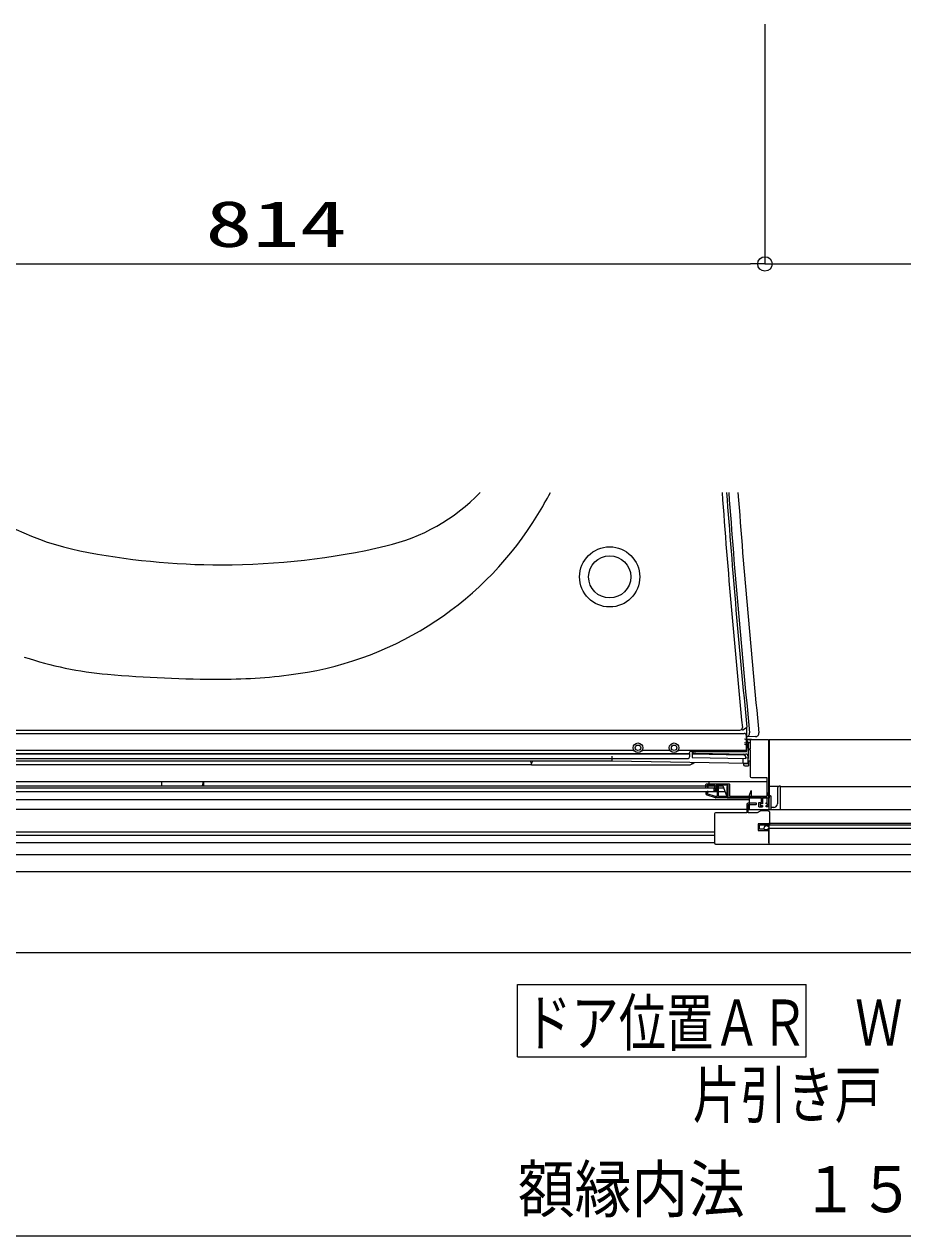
# Model space of a CAD drawing. Units: millimetres on the paper. Extents: x -305 to 305, y -152 to 152.
# Drawn here: x -193.5 to -157, y -74.8 to -24.4 of the extents above; entities that cross this region are included whole.
import ezdxf
from ezdxf.enums import TextEntityAlignment as Align

# ---------------------------------------------------------------- set-up
doc = ezdxf.new("R2010")
doc.units = ezdxf.units.MM
doc.layers.add('0-0_0', color=7, linetype='Continuous', lineweight=9)
doc.layers.add('0-1_VIEW0001', color=7, linetype='Continuous', lineweight=9)
doc.styles.add('ＭＳ ゴシック', font='')
doc.styles.get('ＭＳ ゴシック').set_extended_font_data('MS Gothic')

# ---------------------------------------------------------------- blocks, each defined once
blk = doc.blocks.new('_ORIGIN')
at = {"layer": '0-0_0'}
blk.add_line((0, 0), (-1, 0), dxfattribs=at)
blk.add_circle((0, 0), 0.5, dxfattribs=at)

msp = doc.modelspace()

# ---------------------------------------------------------------- linework, layer by layer
at = {"layer": '0-0_0'}
for p, q in [((-162.734, -24.448), (-162.734, -34.407)), ((-162.734, -24.448), (-162.734, -34.407)), ((-202.834, -34.407), (-163.334, -34.407)), ((-162.134, -34.407), (-124.734, -34.407)), ((-199.959, -74.783), (-124.734, -74.783))]:
    msp.add_line(p, q, dxfattribs=at)
at = {"layer": '0-1_VIEW0001'}
for p, q in [((-202.8, -53.776), (-163.771, -53.776)), ((-163.66, -53.776), (-163.484, -53.658)), ((-163.484, -54.625), (-163.484, -53.658)), ((-202.934, -53.909), (-163.601, -53.909)), ((-163.132, -54.047), (-163.517, -54.05)), ((-163.501, -54.609), (-163.501, -54.009)), ((-163.285, -54.159), (-163.484, -54.159)), ((-163.434, -54.159), (-163.285, -54.159)), ((-163.434, -54.307), (-163.434, -54.308)), ((-163.434, -54.308), (-163.434, -54.378)), ((-163.334, -54.309), (-163.434, -54.309)), ((-163.284, -54.159), (-162.599, -54.159)), ((-162.559, -54.159), (-162.559, -56.609)), ((-162.559, -54.159), (-126.109, -54.159)), ((-203.734, -54.609), (-168.182, -54.609)), ((-203.734, -54.759), (-165.859, -54.759)), ((-203.715, -54.741), (-165.877, -54.741)), ((-169.084, -55.061), (-169.084, -54.863)), ((-167.836, -54.609), (-166.682, -54.609)), ((-166.336, -54.609), (-163.501, -54.609)), ((-165.877, -54.741), (-165.877, -54.734)), ((-165.877, -54.741), (-165.859, -54.759)), ((-165.859, -54.859), (-165.859, -54.759)), ((-165.802, -54.659), (-163.501, -54.659)), ((-165.705, -54.734), (-165.759, -54.733)), ((-165.759, -54.735), (-165.759, -54.759)), ((-165.759, -54.759), (-163.632, -54.795)), ((-165.759, -54.759), (-165.759, -54.919)), ((-163.501, -54.659), (-163.501, -54.609)), ((-163.501, -54.659), (-163.484, -54.625)), ((-163.434, -54.378), (-163.434, -54.773)), ((-163.434, -54.773), (-163.434, -54.872)), ((-203.734, -54.959), (-165.959, -54.959)), ((-172.434, -55.219), (-197.904, -55.219)), ((-172.534, -55.059), (-197.311, -55.059)), ((-169.084, -55.059), (-197.311, -55.059)), ((-172.434, -55.219), (-172.433, -55.158)), ((-172.434, -55.219), (-172.434, -55.159)), ((-172.434, -55.219), (-165.908, -55.219)), ((-172.375, -55.06), (-172.403, -55.088)), ((-163.434, -55.159), (-169.084, -55.061)), ((-165.763, -55.183), (-165.762, -55.119)), ((-165.759, -54.919), (-163.534, -54.956)), ((-163.634, -55.156), (-163.634, -54.955)), ((-163.634, -55.156), (-163.434, -55.159)), ((-163.626, -55.156), (-163.625, -55.21)), ((-163.575, -55.259), (-163.415, -55.259)), ((-163.534, -54.956), (-163.534, -54.879)), ((-163.434, -54.932), (-163.534, -54.94)), ((-163.434, -54.872), (-163.434, -54.958)), ((-163.434, -55.159), (-163.434, -54.958)), ((-163.334, -55.059), (-163.434, -55.059)), ((-163.418, -55.059), (-163.415, -55.259)), ((-200.884, -55.908), (-162.644, -55.908)), ((-199.809, -56.17), (-164.453, -56.17)), ((-199.809, -56.33), (-164.391, -56.33)), ((-199.484, -56.09), (-164.484, -56.09)), ((-187.81, -55.908), (-187.81, -56.09)), ((-186.112, -56.09), (-186.059, -55.908)), ((-186.06, -55.908), (-186.06, -56.09)), ((-165.184, -56.17), (-165.184, -56.034)), ((-165.138, -56.324), (-165.179, -56.365)), ((-165.159, -56.009), (-164.224, -56.009)), ((-165.134, -56.064), (-165.134, -56.119)), ((-165.134, -56.384), (-165.098, -56.347)), ((-165.109, -56.319), (-165.128, -56.319)), ((-165.109, -56.144), (-165.109, -56.17)), ((-165.094, -56.337), (-165.094, -56.334)), ((-165.06, -55.908), (-165.06, -56.009)), ((-164.859, -56.17), (-164.859, -56.33)), ((-164.779, -56.223), (-164.804, -56.197)), ((-164.803, -56.287), (-164.776, -56.241)), ((-164.778, -56.309), (-164.79, -56.309)), ((-164.759, -56.179), (-164.736, -56.202)), ((-164.736, -56.261), (-164.757, -56.297)), ((-164.744, -56.195), (-164.744, -56.198)), ((-164.698, -56.102), (-164.739, -56.175)), ((-164.739, -56.209), (-164.718, -56.23)), ((-164.729, -56.22), (-164.729, -56.236)), ((-164.69, -56.18), (-164.671, -56.145)), ((-164.673, -56.211), (-164.687, -56.197)), ((-164.684, -56.094), (-164.685, -56.094)), ((-164.669, -56.138), (-164.669, -56.109)), ((-164.484, -56.09), (-164.284, -56.609)), ((-164.274, -56.584), (-164.274, -56.158)), ((-163.384, -56.524), (-163.309, -56.283)), ((-163.31, -56.283), (-163.31, -56.524)), ((-162.584, -56.505), (-162.584, -56.364)), ((-162.172, -56.12), (-162.559, -56.12)), ((-162.209, -56.184), (-162.209, -56.836)), ((-162.084, -56.109), (-162.134, -56.109)), ((-162.084, -56.172), (-162.084, -56.109)), ((-162.084, -56.12), (-126.109, -56.12)), ((-162.084, -57.07), (-162.084, -56.172)), ((-163.384, -56.67), (-200.409, -56.67)), ((-165.184, -56.376), (-165.184, -56.423)), ((-165.149, -56.47), (-164.798, -56.58)), ((-162.559, -56.609), (-164.284, -56.609)), ((-164.259, -56.584), (-164.259, -56.549)), ((-163.484, -56.859), (-163.484, -57.194)), ((-163.099, -56.809), (-163.434, -56.809)), ((-163.434, -57.194), (-163.434, -56.874)), ((-163.419, -56.859), (-163.099, -56.859)), ((-163.384, -56.609), (-163.384, -57.07)), ((-163.084, -56.844), (-163.084, -56.824)), ((-162.584, -56.505), (-162.584, -56.511)), ((-162.502, -56.51), (-162.519, -56.509)), ((-162.481, -56.521), (-162.502, -56.51)), ((-162.481, -57.07), (-162.481, -56.521)), ((-163.484, -57.07), (-200.384, -57.07)), ((-164.834, -57.259), (-164.834, -58.459)), ((-163.499, -57.209), (-164.784, -57.209)), ((-163.434, -57.07), (-126.284, -57.07)), ((-163.068, -57.209), (-163.419, -57.209)), ((-162.937, -57.136), (-163.06, -57.207)), ((-162.984, -56.959), (-162.829, -56.959)), ((-162.588, -57.134), (-162.93, -57.134)), ((-162.679, -56.959), (-162.679, -56.909)), ((-162.546, -57.156), (-162.58, -57.136)), ((-162.534, -57.713), (-162.534, -57.178)), ((-162.359, -56.985), (-162.481, -56.985)), ((-163.009, -57.669), (-163.009, -57.939)), ((-162.579, -57.669), (-163.009, -57.669)), ((-162.964, -57.713), (-126.404, -57.713)), ((-162.964, -57.894), (-162.964, -57.713)), ((-162.614, -57.884), (-162.614, -57.889)), ((-162.603, -57.874), (-162.604, -57.874)), ((-162.581, -57.885), (-162.595, -57.877)), ((-162.574, -57.66), (-162.574, -58.51)), ((-126.284, -57.66), (-162.574, -57.66)), ((-162.574, -57.814), (-162.574, -57.884)), ((-126.454, -57.863), (-162.574, -57.863)), ((-164.834, -58.153), (-199.651, -58.153)), ((-164.834, -58.013), (-199.409, -58.013)), ((-163.009, -57.939), (-162.574, -57.939)), ((-162.773, -57.894), (-162.964, -57.894)), ((-162.716, -57.913), (-162.755, -57.898)), ((-162.639, -57.914), (-162.711, -57.914)), ((-162.574, -58.464), (-162.574, -57.898)), ((-164.834, -58.46), (-200.384, -58.46)), ((-164.784, -58.509), (-162.549, -58.509)), ((-162.574, -58.51), (-124.574, -58.51)), ((-126.162, -58.955), (-200.409, -58.955)), ((-127.143, -59.66), (-200.559, -59.66)), ((-201.559, -63.012), (-123.134, -63.012)), ((-173.022, -67.347), (-173.022, -64.347)), ((-173.022, -64.347), (-161.022, -64.347)), ((-161.022, -67.347), (-161.022, -64.347)), ((-173.022, -67.347), (-161.022, -67.347))]:
    msp.add_line(p, q, dxfattribs=at)
for points in [[(-163.334, -55.709), (-163.334, -54.599), (-163.409, -54.599), (-163.409, -54.559), (-163.334, -54.559), (-163.334, -54.209)], [(-163.334, -54.209), (-163.319, -54.174), (-163.284, -54.159)], [(-162.584, -54.174), (-162.584, -56.959), (-162.679, -56.959)], [(-162.599, -54.159), (-162.588, -54.164), (-162.584, -54.174)], [(-165.705, -54.734), (-165.598, -54.735), (-163.532, -54.77)], [(-164.199, -56.034), (-164.199, -56.524), (-162.644, -56.524), (-162.644, -55.759), (-163.284, -55.759)], [(-163.284, -55.759), (-163.319, -55.745), (-163.334, -55.709)], [(-165.184, -56.034), (-165.176, -56.017), (-165.159, -56.009)], [(-165.179, -56.365), (-165.183, -56.37), (-165.184, -56.376)], [(-165.128, -56.319), (-165.133, -56.321), (-165.138, -56.324)], [(-164.809, -56.187), (-164.809, -56.064), (-165.134, -56.064)], [(-165.134, -56.119), (-165.131, -56.126), (-165.124, -56.129), (-165.113, -56.134), (-165.109, -56.144)], [(-165.094, -56.334), (-165.098, -56.324), (-165.109, -56.319)], [(-165.098, -56.347), (-165.095, -56.343), (-165.094, -56.337)], [(-164.804, -56.197), (-164.808, -56.193), (-164.809, -56.187)], [(-164.79, -56.309), (-164.803, -56.302), (-164.803, -56.287)], [(-164.776, -56.241), (-164.774, -56.232), (-164.779, -56.223)], [(-164.757, -56.297), (-164.766, -56.306), (-164.778, -56.309)], [(-164.714, -56.241), (-164.714, -56.539), (-164.769, -56.539)], [(-164.259, -56.569), (-164.259, -56.064), (-164.764, -56.064), (-164.764, -56.168)], [(-164.764, -56.168), (-164.763, -56.174), (-164.759, -56.179)], [(-164.739, -56.175), (-164.743, -56.185), (-164.744, -56.195)], [(-164.744, -56.198), (-164.743, -56.204), (-164.739, -56.209)], [(-164.736, -56.202), (-164.731, -56.21), (-164.729, -56.22)], [(-164.729, -56.236), (-164.731, -56.249), (-164.736, -56.261)], [(-164.718, -56.23), (-164.715, -56.235), (-164.714, -56.241)], [(-164.685, -56.094), (-164.693, -56.096), (-164.698, -56.102)], [(-164.687, -56.197), (-164.691, -56.189), (-164.69, -56.18)], [(-164.669, -56.109), (-164.673, -56.099), (-164.684, -56.094)], [(-164.669, -56.222), (-164.67, -56.216), (-164.673, -56.211)], [(-164.671, -56.145), (-164.669, -56.142), (-164.669, -56.138)], [(-164.319, -56.124), (-164.319, -56.539), (-164.669, -56.539), (-164.669, -56.222)], [(-164.269, -56.147), (-164.277, -56.097), (-164.319, -56.124)], [(-164.274, -56.158), (-164.272, -56.152), (-164.269, -56.147)], [(-164.224, -56.009), (-164.206, -56.017), (-164.199, -56.034)], [(-162.134, -56.109), (-162.142, -56.109), (-162.149, -56.111), (-162.164, -56.115), (-162.172, -56.119), (-162.185, -56.129), (-162.191, -56.135), (-162.201, -56.149), (-162.204, -56.157), (-162.207, -56.166)], [(-165.184, -56.423), (-165.174, -56.452), (-165.149, -56.47)], [(-165.139, -56.394), (-165.138, -56.389), (-165.134, -56.384)], [(-164.785, -56.537), (-165.139, -56.426), (-165.139, -56.394)], [(-164.798, -56.58), (-164.784, -56.583), (-164.769, -56.584)], [(-164.769, -56.539), (-164.777, -56.539), (-164.785, -56.537)], [(-162.984, -56.959), (-162.984, -56.784), (-162.879, -56.784), (-162.879, -56.584), (-164.769, -56.584)], [(-163.434, -56.809), (-163.469, -56.824), (-163.484, -56.859)], [(-163.434, -56.874), (-163.429, -56.864), (-163.419, -56.859)], [(-163.084, -56.824), (-163.088, -56.814), (-163.099, -56.809)], [(-163.099, -56.859), (-163.088, -56.855), (-163.084, -56.844)], [(-162.679, -56.909), (-162.624, -56.909), (-162.624, -56.834), (-162.679, -56.834), (-162.679, -56.794), (-162.634, -56.794), (-162.634, -56.584), (-162.829, -56.584), (-162.829, -56.834), (-162.934, -56.834), (-162.934, -56.909), (-162.829, -56.909), (-162.829, -56.959)], [(-162.562, -57.07), (-162.562, -56.525), (-162.519, -56.509)], [(-162.359, -56.985), (-162.277, -56.961), (-162.219, -56.891), (-162.209, -56.836)], [(-164.784, -57.209), (-164.819, -57.224), (-164.834, -57.259)], [(-163.484, -57.194), (-163.488, -57.205), (-163.499, -57.209)], [(-163.419, -57.209), (-163.429, -57.205), (-163.434, -57.194)], [(-163.06, -57.207), (-163.064, -57.209), (-163.068, -57.209)], [(-162.93, -57.134), (-162.934, -57.135), (-162.937, -57.136)], [(-162.58, -57.136), (-162.584, -57.135), (-162.588, -57.134)], [(-162.534, -57.178), (-162.537, -57.165), (-162.546, -57.156)], [(-162.604, -57.874), (-162.611, -57.877), (-162.614, -57.884)], [(-162.595, -57.877), (-162.599, -57.875), (-162.603, -57.874)], [(-162.574, -57.898), (-162.576, -57.891), (-162.581, -57.885)], [(-162.755, -57.898), (-162.764, -57.895), (-162.773, -57.894)], [(-162.711, -57.914), (-162.714, -57.914), (-162.716, -57.913)], [(-162.614, -57.889), (-162.621, -57.907), (-162.639, -57.914)], [(-164.834, -58.459), (-164.819, -58.495), (-164.784, -58.509)]]:
    msp.add_lwpolyline(points, dxfattribs=at)
for centre, radius in [((-169.184, -47.409), 1.25), ((-169.184, -47.409), 0.875), ((-168.009, -54.509), 0.2), ((-166.509, -54.509), 0.2), ((-168.009, -54.509), 0.113), ((-166.509, -54.509), 0.113)]:
    msp.add_circle(centre, radius, dxfattribs=at)
for centre, radius, start, end in [((-189.041, -35.539), 11, 229.5319, 258.672), ((-180.304, -38.333), 8, 283.1501, 315.8212), ((-192.708, -32.401), 24, 328.8397, 331.3504), ((235.566, -14.159), 401.187, 184.25242, 185.65126), ((235.566, -14.159), 401, 184.25441, 185.65274), ((235.566, -14.159), 400.909, 184.25538, 185.68671), ((235.566, -14.159), 400.525, 184.25947, 185.69169), ((-184.151, -37.575), 14, 278.3203, 328.8397), ((-185.309, -16.909), 30, 270, 283.1501), ((-185.309, -16.909), 30, 258.672, 270), ((-188.763, -36.51), 15, 251.5327, 265.0456), ((-185.309, 3.341), 55, 265.0456, 270), ((-185.309, -29.659), 22, 270, 278.3203), ((-163.771, -53.676), 0.1, 270, 5.6513), ((-163.601, -54.009), 0.1, 0, 90), ((-163.584, -54.456), 0.15, 0, 89.0864), ((-163.584, -54.307), 0.15, 0, 89), ((-163.519, -53.9), 0.15, 270.5, 5.6867), ((-163.133, -53.897), 0.15, 270.5, 5.6917), ((-165.959, -54.859), 0.1, 270, 0), ((-165.802, -54.734), 0.075, 90, 180), ((-163.634, -54.879), 0.1, 0, 89.0348), ((-163.634, -54.895), 0.1, 0, 89.0348), ((-163.584, -54.521), 0.15, 0, 89.0864), ((-163.534, -54.87), 0.1, 0, 89.0348), ((-172.534, -55.159), 0.1, 0, 90), ((-172.333, -55.159), 0.1, 90, 178.9829), ((-165.908, -54.909), 0.31, 270, 317.1486), ((-163.575, -55.209), 0.05, 181, 270), ((-162.134, -56.184), 0.075, 165.9926, 180), ((-162.671, -57.862), 0.108, 26.4011, 197.4388)]:
    msp.add_arc(centre, radius, start, end, dxfattribs=at)

# ---------------------------------------------------------------- block references
at = {"layer": '0-0_0', "xscale": 0.6, "yscale": 0.6}
msp.add_blockref('_ORIGIN', (-162.734, -34.407), dxfattribs=at)
at = {"layer": '0-0_0', "xscale": 0.6, "yscale": 0.6, "rotation": 180}
msp.add_blockref('_ORIGIN', (-162.734, -34.407), dxfattribs=at)

# ---------------------------------------------------------------- texts
at = {"layer": '0-0_0', "style": 'ＭＳ ゴシック'}
for s, width, p in [('814', 1.5, (-185.988, -34.277)), ('額縁内法\u3000１５２９', 0.9, (-173.002, -74.381))]:
    msp.add_text(s, height=1.921, dxfattribs=dict(at, width=width)).set_placement(p, align=Align.BOTTOM_LEFT)
at = {"layer": '0-1_VIEW0001', "style": 'ＭＳ ゴシック', "width": 0.75}
for s, p in [('ドア位置ＡＲ\u3000Ｗ８００', (-172.737, -67.466)), ('片引き戸', (-165.737, -70.464))]:
    msp.add_text(s, height=1.921, dxfattribs=at).set_placement(p, align=Align.BOTTOM_LEFT)

doc.saveas('drawing.dxf')
